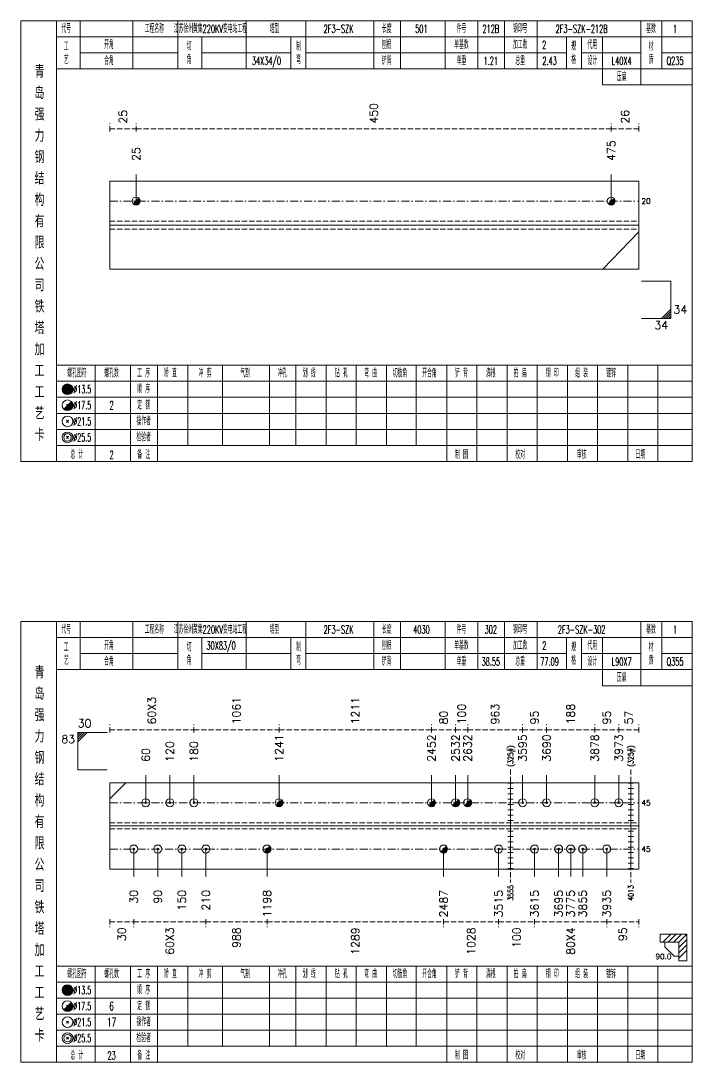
# Model space of a CAD drawing. Extents: x 0 to 4623, y -1159 to 4890.
# Drawn here: x 2491.2 to 2742.6, y 3375 to 3765 of the extents above; entities that cross this region are included whole.
import ezdxf
from ezdxf.enums import TextEntityAlignment as Align

# ---------------------------------------------------------------- set-up
doc = ezdxf.new("R2010")
doc.units = 0
doc.header["$MEASUREMENT"] = 0
doc.linetypes.add('一点画线', pattern=[5.2, 3, -1, 0.2, -1])
doc.linetypes.add('虚线', pattern=[2.75, 2, -0.75])
doc.layers.get('0').update_dxf_attribs({"linetype": 'CONTINUOUS', "lineweight": 25})
for name, color, linetype, lineweight in [('1', 7, 'CONTINUOUS', 25), ('2', 7, 'CONTINUOUS', 25), ('4', 7, 'CONTINUOUS', 25), ('5', 7, 'CONTINUOUS', 25)]:
    doc.layers.add(name, color=color, linetype=linetype, lineweight=lineweight)
doc.styles.get("Standard").update_dxf_attribs({"font": 'simplex.shx', "width": 0.7, "height": 3, "bigfont": 'gbhzfs.shx'})

# ---------------------------------------------------------------- blocks, each defined once
blk = doc.blocks.new('孔21.5')
at = {"layer": '5', "color": 7, "linetype": 'Continuous', "lineweight": 13}
for p, q in [((-0.2, -0.2), (0.2, 0.2)), ((-0.2, 0.2), (0.2, -0.2))]:
    blk.add_line(p, q, dxfattribs=at)
blk.add_circle((0, 0), 1, dxfattribs=at)
blk = doc.blocks.new('孔17.5')
at = {"layer": '5', "color": 7, "linetype": 'Continuous', "lineweight": 13}
for p, q in [((-0.707, -0.707), (0.707, 0.707)), ((-0.2, 0.2), (0.2, -0.2))]:
    blk.add_line(p, q, dxfattribs=at)
blk.add_circle((0, 0), 1, dxfattribs=at)
for radius in [0.9, 0.8, 0.7, 0.6, 0.5, 0.4, 0.3, 0.2, 0.1]:
    blk.add_arc((0, 0), radius, 225, 45, dxfattribs=at)

msp = doc.modelspace()

# ---------------------------------------------------------------- linework, layer by layer
at = {"color": 8, "linetype": '虚线', "lineweight": 9}
for p, q in [((2524.5, 3723.5), (2524.5, 3726.5)), ((2524.5, 3724.5), (2534.385, 3724.5)), ((2534.385, 3723.5), (2534.385, 3726.5)), ((2534.385, 3723.5), (2534.385, 3726.5)), ((2534.385, 3724.5), (2712.319, 3724.5)), ((2712.319, 3723.5), (2712.319, 3726.5)), ((2712.319, 3723.5), (2712.319, 3726.5)), ((2712.319, 3724.5), (2722.6, 3724.5)), ((2722.6, 3723.5), (2722.6, 3726.5)), ((2524.5, 3498.5), (2524.5, 3501.5)), ((2524.5, 3499.5), (2556, 3499.5)), ((2556, 3498.5), (2556, 3501.5)), ((2556, 3498.5), (2556, 3501.5)), ((2556, 3499.5), (2587.889, 3499.5)), ((2587.889, 3498.5), (2587.889, 3501.5)), ((2587.889, 3498.5), (2587.889, 3501.5)), ((2587.889, 3499.5), (2645.031, 3499.5)), ((2645.031, 3498.5), (2645.031, 3501.5)), ((2645.031, 3498.5), (2645.031, 3501.5)), ((2645.031, 3499.5), (2654.031, 3499.5)), ((2654.031, 3498.5), (2654.031, 3501.5)), ((2654.031, 3498.5), (2654.031, 3501.5)), ((2654.031, 3499.5), (2658.531, 3499.5)), ((2658.531, 3498.5), (2658.531, 3501.5)), ((2658.531, 3498.5), (2658.531, 3501.5)), ((2658.531, 3499.5), (2679.1, 3499.5)), ((2679.1, 3498.5), (2679.1, 3501.5)), ((2679.1, 3498.5), (2679.1, 3501.5)), ((2679.1, 3499.5), (2688.1, 3499.5)), ((2688.1, 3498.5), (2688.1, 3501.5)), ((2688.1, 3498.5), (2688.1, 3501.5)), ((2688.1, 3499.5), (2706.1, 3499.5)), ((2706.1, 3498.5), (2706.1, 3501.5)), ((2706.1, 3498.5), (2706.1, 3501.5)), ((2706.1, 3499.5), (2715.1, 3499.5)), ((2715.1, 3498.5), (2715.1, 3501.5)), ((2715.1, 3498.5), (2715.1, 3501.5)), ((2715.1, 3499.5), (2722.6, 3499.5)), ((2722.6, 3498.5), (2722.6, 3501.5)), ((2524.5, 3428.5), (2524.5, 3425.5)), ((2533.5, 3428.5), (2533.5, 3425.5)), ((2533.5, 3428.5), (2533.5, 3425.5)), ((2560.5, 3428.5), (2560.5, 3425.5)), ((2560.5, 3428.5), (2560.5, 3425.5)), ((2583.389, 3428.5), (2583.389, 3425.5)), ((2583.389, 3428.5), (2583.389, 3425.5)), ((2649.531, 3428.5), (2649.531, 3425.5)), ((2649.531, 3428.5), (2649.531, 3425.5)), ((2670.1, 3428.5), (2670.1, 3425.5)), ((2670.1, 3428.5), (2670.1, 3425.5)), ((2683.6, 3428.5), (2683.6, 3425.5)), ((2683.6, 3428.5), (2683.6, 3425.5)), ((2710.6, 3428.5), (2710.6, 3425.5)), ((2710.6, 3428.5), (2710.6, 3425.5)), ((2722.6, 3428.5), (2722.6, 3425.5)), ((2524.5, 3427.5), (2533.5, 3427.5)), ((2533.5, 3427.5), (2560.5, 3427.5)), ((2560.5, 3427.5), (2583.389, 3427.5)), ((2583.389, 3427.5), (2649.531, 3427.5)), ((2649.531, 3427.5), (2670.1, 3427.5)), ((2670.1, 3427.5), (2683.6, 3427.5)), ((2683.6, 3427.5), (2710.6, 3427.5)), ((2710.6, 3427.5), (2722.6, 3427.5))]:
    msp.add_line(p, q, dxfattribs=at)
at = {"color": 7, "linetype": 'Continuous', "lineweight": 18}
for p, q in [((2524.5, 3705), (2524.5, 3672)), ((2524.5, 3705), (2722.6, 3705)), ((2722.6, 3705), (2722.6, 3672)), ((2524.5, 3688.5), (2722.6, 3688.5)), ((2524.5, 3479.667), (2524.5, 3447.333)), ((2524.5, 3479.667), (2722.6, 3479.667)), ((2722.6, 3479.667), (2722.6, 3447.333)), ((2524.5, 3463.5), (2722.6, 3463.5))]:
    msp.add_line(p, q, dxfattribs=at)
at = {"color": 7, "linetype": 'Continuous', "lineweight": 13}
for p, q in [((2534.385, 3697.5), (2534.385, 3707.5)), ((2712.319, 3697.5), (2712.319, 3707.5)), ((2722.6, 3686.025), (2709.156, 3672)), ((2734.6, 3667.5), (2723.6, 3667.5)), ((2734.6, 3667.5), (2734.6, 3653.5)), ((2731.1, 3653.5), (2734.6, 3657)), ((2731.975, 3653.5), (2734.6, 3656.125)), ((2732.85, 3653.5), (2734.6, 3655.25)), ((2733.725, 3653.5), (2734.6, 3654.375)), ((2734.6, 3653.5), (2723.6, 3653.5)), ((2512.5, 3498.5), (2523.5, 3498.5)), ((2512.5, 3484.5), (2512.5, 3498.5)), ((2513.375, 3498.5), (2512.5, 3497.625)), ((2514.25, 3498.5), (2512.5, 3496.75)), ((2515.125, 3498.5), (2512.5, 3495.875)), ((2516, 3498.5), (2512.5, 3495)), ((2512.5, 3484.5), (2523.5, 3484.5)), ((2524.5, 3473.667), (2530.5, 3479.667)), ((2538, 3472.167), (2538, 3482.5)), ((2547, 3472.167), (2547, 3482.5)), ((2556, 3472.167), (2556, 3482.5)), ((2587.889, 3472.167), (2587.889, 3482.5)), ((2645.031, 3472.167), (2645.031, 3482.5)), ((2654.031, 3472.167), (2654.031, 3482.5)), ((2658.531, 3472.167), (2658.531, 3482.5)), ((2679.1, 3472.167), (2679.1, 3482.5)), ((2688.1, 3472.167), (2688.1, 3482.5)), ((2706.1, 3472.167), (2706.1, 3482.5)), ((2715.1, 3472.167), (2715.1, 3482.5)), ((2533.5, 3454.833), (2533.5, 3444.5)), ((2542.5, 3454.833), (2542.5, 3444.5)), ((2551.5, 3454.833), (2551.5, 3444.5)), ((2560.5, 3454.833), (2560.5, 3444.5)), ((2583.389, 3454.833), (2583.389, 3444.5)), ((2649.531, 3454.833), (2649.531, 3444.5)), ((2670.1, 3454.833), (2670.1, 3444.5)), ((2683.6, 3454.833), (2683.6, 3444.5)), ((2692.6, 3454.833), (2692.6, 3444.5)), ((2697.1, 3454.833), (2697.1, 3444.5)), ((2701.6, 3454.833), (2701.6, 3444.5)), ((2710.6, 3454.833), (2710.6, 3444.5))]:
    msp.add_line(p, q, dxfattribs=at)
at = {"color": 3, "linetype": '一点画线', "lineweight": 13}
for p, q in [((2524.5, 3697.5), (2722.6, 3697.5)), ((2524.5, 3472.167), (2722.6, 3472.167)), ((2524.5, 3454.833), (2722.6, 3454.833))]:
    msp.add_line(p, q, dxfattribs=at)
at = {"color": 1, "linetype": '虚线', "lineweight": 18}
for p, q in [((2524.5, 3690), (2722.6, 3690)), ((2524.5, 3687), (2722.6, 3687)), ((2524.5, 3464.667), (2722.6, 3464.667)), ((2524.5, 3462.333), (2722.6, 3462.333))]:
    msp.add_line(p, q, dxfattribs=at)
at = {"layer": '1', "color": 7, "linetype": 'Continuous', "lineweight": 18}
for p, q in [((2524.5, 3672), (2722.6, 3672)), ((2524.5, 3447.333), (2722.6, 3447.333))]:
    msp.add_line(p, q, dxfattribs=at)
at = {"layer": '2', "color": 216, "linetype": '虚线', "lineweight": 13}
for p, q in [((2674.6, 3484.667), (2674.6, 3442.333)), ((2719.6, 3484.667), (2719.6, 3442.333))]:
    msp.add_line(p, q, dxfattribs=at)
at = {"layer": '2', "color": 7, "linetype": 'Continuous', "lineweight": 13}
for p, q in [((2675.6, 3479.5), (2673.6, 3479.5)), ((2674.6, 3463.5), (2674.6, 3479.667)), ((2720.6, 3479.5), (2718.6, 3479.5)), ((2719.6, 3463.5), (2719.6, 3479.667)), ((2675.6, 3477.5), (2673.6, 3477.5)), ((2675.6, 3475.5), (2673.6, 3475.5)), ((2720.6, 3477.5), (2718.6, 3477.5)), ((2720.6, 3475.5), (2718.6, 3475.5)), ((2675.6, 3473.5), (2673.6, 3473.5)), ((2675.6, 3471.5), (2673.6, 3471.5)), ((2720.6, 3473.5), (2718.6, 3473.5)), ((2720.6, 3471.5), (2718.6, 3471.5)), ((2675.6, 3469.5), (2673.6, 3469.5)), ((2675.6, 3467.5), (2673.6, 3467.5)), ((2720.6, 3469.5), (2718.6, 3469.5)), ((2720.6, 3467.5), (2718.6, 3467.5)), ((2675.6, 3465.5), (2673.6, 3465.5)), ((2674.6, 3463.5), (2674.6, 3447.333)), ((2720.6, 3465.5), (2718.6, 3465.5)), ((2719.6, 3463.5), (2719.6, 3447.333)), ((2673.6, 3461.5), (2675.6, 3461.5)), ((2673.6, 3459.5), (2675.6, 3459.5)), ((2718.6, 3461.5), (2720.6, 3461.5)), ((2718.6, 3459.5), (2720.6, 3459.5)), ((2673.6, 3457.5), (2675.6, 3457.5)), ((2673.6, 3455.5), (2675.6, 3455.5)), ((2718.6, 3457.5), (2720.6, 3457.5)), ((2718.6, 3455.5), (2720.6, 3455.5)), ((2673.6, 3453.5), (2675.6, 3453.5)), ((2673.6, 3451.5), (2675.6, 3451.5)), ((2718.6, 3453.5), (2720.6, 3453.5)), ((2718.6, 3451.5), (2720.6, 3451.5)), ((2673.6, 3449.5), (2675.6, 3449.5)), ((2718.6, 3449.5), (2720.6, 3449.5)), ((2673.6, 3447.5), (2675.6, 3447.5)), ((2718.6, 3447.5), (2720.6, 3447.5)), ((2740.6, 3423), (2730.6, 3423)), ((2730.6, 3423), (2730.6, 3420)), ((2731.6, 3420), (2734.6, 3423)), ((2733.6, 3420), (2736.6, 3423)), ((2735.6, 3420), (2738.6, 3423)), ((2737.6, 3420), (2740.6, 3423)), ((2737.6, 3418), (2740.6, 3421)), ((2740.6, 3413), (2740.6, 3423)), ((2730.6, 3420), (2737.6, 3420)), ((2732.35, 3420), (2732.35, 3418.25)), ((2735.85, 3414.75), (2732.35, 3418.25)), ((2737.6, 3420), (2737.6, 3413)), ((2737.6, 3416), (2740.6, 3419)), ((2737.6, 3414), (2740.6, 3417)), ((2735.85, 3414.75), (2737.6, 3414.75)), ((2737.6, 3413), (2740.6, 3413))]:
    msp.add_line(p, q, dxfattribs=at)
at = {"layer": '4', "color": 1, "linetype": 'Continuous', "lineweight": 18}
for p, q in [((2504.5, 3600), (2504.5, 3765)), ((2513.4, 3747), (2513.4, 3765)), ((2533.2, 3747), (2533.2, 3765)), ((2550, 3747), (2550, 3765)), ((2575.6, 3747), (2575.6, 3765)), ((2597.9, 3747), (2597.9, 3765)), ((2623.4, 3747), (2623.4, 3765)), ((2633.4, 3747), (2633.4, 3765)), ((2650.1, 3747), (2650.1, 3765)), ((2662.3, 3747), (2662.3, 3765)), ((2672.3, 3747), (2672.3, 3765)), ((2684.5, 3747), (2684.5, 3765)), ((2723.4, 3741), (2723.4, 3765)), ((2731.2, 3747), (2731.2, 3765)), ((2504.5, 3759), (2742.6, 3759)), ((2559, 3747), (2559, 3759)), ((2592.3, 3747), (2592.3, 3759)), ((2695.6, 3747), (2695.6, 3759)), ((2701.2, 3747), (2701.2, 3759)), ((2709, 3741), (2709, 3759)), ((2513.4, 3753), (2550, 3753)), ((2559, 3753), (2592.3, 3753)), ((2597.9, 3753), (2695.6, 3753)), ((2701.2, 3753), (2723.4, 3753)), ((2731.2, 3753), (2742.6, 3753)), ((2504.5, 3747), (2742.6, 3747)), ((2709, 3741), (2742.6, 3741)), ((2504.5, 3636), (2742.6, 3636)), ((2519, 3600), (2519, 3636)), ((2532.3, 3600), (2532.3, 3636)), ((2542.4, 3600), (2542.4, 3636)), ((2553.8, 3606), (2553.8, 3636)), ((2566.7, 3606), (2566.7, 3636)), ((2584.3, 3606), (2584.3, 3636)), ((2594.2, 3606), (2594.2, 3636)), ((2605.5, 3606), (2605.5, 3636)), ((2616.8, 3606), (2616.8, 3636)), ((2628.1, 3606), (2628.1, 3636)), ((2639.3, 3606), (2639.3, 3636)), ((2650.7, 3606), (2650.7, 3636)), ((2662, 3606), (2662, 3636)), ((2673.3, 3606), (2673.3, 3636)), ((2684.6, 3606), (2684.6, 3636)), ((2695.9, 3606), (2695.9, 3636)), ((2707.2, 3606), (2707.2, 3636)), ((2718.5, 3606), (2718.5, 3636)), ((2729.8, 3606), (2729.8, 3636)), ((2504.5, 3630), (2742.6, 3630)), ((2504.5, 3624), (2742.6, 3624)), ((2504.5, 3618), (2742.6, 3618)), ((2504.5, 3612), (2742.6, 3612)), ((2504.5, 3606), (2742.6, 3606)), ((2650.7, 3600), (2650.7, 3606)), ((2662, 3600), (2662, 3606)), ((2673.3, 3600), (2673.3, 3606)), ((2684.6, 3600), (2684.6, 3606)), ((2695.9, 3600), (2695.9, 3606)), ((2707.2, 3600), (2707.2, 3606)), ((2718.5, 3600), (2718.5, 3606)), ((2729.8, 3600), (2729.8, 3606)), ((2504.5, 3375), (2504.5, 3540)), ((2513.4, 3522), (2513.4, 3540)), ((2533.2, 3522), (2533.2, 3540)), ((2550, 3522), (2550, 3540)), ((2575.6, 3522), (2575.6, 3540)), ((2597.9, 3522), (2597.9, 3540)), ((2623.4, 3522), (2623.4, 3540)), ((2633.4, 3522), (2633.4, 3540)), ((2650.1, 3522), (2650.1, 3540)), ((2662.3, 3522), (2662.3, 3540)), ((2672.3, 3522), (2672.3, 3540)), ((2684.5, 3522), (2684.5, 3540)), ((2723.4, 3516), (2723.4, 3540)), ((2731.2, 3522), (2731.2, 3540)), ((2504.5, 3534), (2742.6, 3534)), ((2559, 3522), (2559, 3534)), ((2592.3, 3522), (2592.3, 3534)), ((2695.6, 3522), (2695.6, 3534)), ((2701.2, 3522), (2701.2, 3534)), ((2709, 3516), (2709, 3534)), ((2513.4, 3528), (2550, 3528)), ((2559, 3528), (2592.3, 3528)), ((2597.9, 3528), (2695.6, 3528)), ((2701.2, 3528), (2723.4, 3528)), ((2731.2, 3528), (2742.6, 3528)), ((2504.5, 3522), (2742.6, 3522)), ((2709, 3516), (2742.6, 3516)), ((2504.5, 3411), (2742.6, 3411)), ((2519, 3375), (2519, 3411)), ((2532.3, 3375), (2532.3, 3411)), ((2542.4, 3375), (2542.4, 3411)), ((2553.8, 3381), (2553.8, 3411)), ((2566.7, 3381), (2566.7, 3411)), ((2584.3, 3381), (2584.3, 3411)), ((2594.2, 3381), (2594.2, 3411)), ((2605.5, 3381), (2605.5, 3411)), ((2616.8, 3381), (2616.8, 3411)), ((2628.1, 3381), (2628.1, 3411)), ((2639.3, 3381), (2639.3, 3411)), ((2650.7, 3381), (2650.7, 3411)), ((2662, 3381), (2662, 3411)), ((2673.3, 3381), (2673.3, 3411)), ((2684.6, 3381), (2684.6, 3411)), ((2695.9, 3381), (2695.9, 3411)), ((2707.2, 3381), (2707.2, 3411)), ((2718.5, 3381), (2718.5, 3411)), ((2729.8, 3381), (2729.8, 3411)), ((2504.5, 3405), (2742.6, 3405)), ((2504.5, 3399), (2742.6, 3399)), ((2504.5, 3393), (2742.6, 3393)), ((2504.5, 3387), (2742.6, 3387)), ((2504.5, 3381), (2742.6, 3381)), ((2650.7, 3375), (2650.7, 3381)), ((2662, 3375), (2662, 3381)), ((2673.3, 3375), (2673.3, 3381)), ((2684.6, 3375), (2684.6, 3381)), ((2695.9, 3375), (2695.9, 3381)), ((2707.2, 3375), (2707.2, 3381)), ((2718.5, 3375), (2718.5, 3381)), ((2729.8, 3375), (2729.8, 3381))]:
    msp.add_line(p, q, dxfattribs=at)
at = {"layer": '4', "color": 7, "linetype": 'Continuous', "lineweight": 13}
for p, q in [((2508.5, 3626.8), (2508.9, 3627.2)), ((2508.9, 3626.8), (2508.5, 3627.2)), ((2507.286, 3619.586), (2510.114, 3622.414)), ((2508.3, 3621.4), (2509.1, 3620.6)), ((2508.3, 3614.6), (2509.1, 3615.4)), ((2508.3, 3615.4), (2509.1, 3614.6)), ((2508.3, 3608.6), (2509.1, 3609.4)), ((2508.3, 3609.4), (2509.1, 3608.6)), ((2508.5, 3401.8), (2508.9, 3402.2)), ((2508.9, 3401.8), (2508.5, 3402.2)), ((2507.286, 3394.586), (2510.114, 3397.414)), ((2508.3, 3396.4), (2509.1, 3395.6)), ((2508.3, 3389.6), (2509.1, 3390.4)), ((2508.3, 3390.4), (2509.1, 3389.6)), ((2508.3, 3383.6), (2509.1, 3384.4)), ((2508.3, 3384.4), (2509.1, 3383.6))]:
    msp.add_line(p, q, dxfattribs=at)
at = {"layer": '4', "color": 1, "linetype": 'Continuous', "lineweight": 18}
for points in [[(2491.2, 3765), (2491.2, 3600), (2742.6, 3600), (2742.6, 3765)], [(2491.2, 3540), (2491.2, 3375), (2742.6, 3375), (2742.6, 3540)]]:
    msp.add_lwpolyline(points, close=True, dxfattribs=at)
at = {"layer": '4', "color": 7, "linetype": 'Continuous', "lineweight": 13}
for centre, radius in [((2508.7, 3627), 2), ((2508.7, 3627), 1.8), ((2508.7, 3627), 1.6), ((2508.7, 3627), 1.4), ((2508.7, 3627), 1.2), ((2508.7, 3627), 1), ((2508.7, 3627), 0.8), ((2508.7, 3627), 0.6), ((2508.7, 3627), 0.4), ((2508.7, 3627), 0.2), ((2508.7, 3621), 2), ((2508.7, 3615), 2), ((2508.7, 3609), 2), ((2508.7, 3609), 1.4), ((2508.7, 3402), 2), ((2508.7, 3402), 1.8), ((2508.7, 3402), 1.6), ((2508.7, 3402), 1.4), ((2508.7, 3402), 1.2), ((2508.7, 3402), 1), ((2508.7, 3402), 0.8), ((2508.7, 3402), 0.6), ((2508.7, 3402), 0.4), ((2508.7, 3402), 0.2), ((2508.7, 3396), 2), ((2508.7, 3390), 2), ((2508.7, 3384), 2), ((2508.7, 3384), 1.4)]:
    msp.add_circle(centre, radius, dxfattribs=at)
for centre, radius in [((2508.7, 3621), 1.8), ((2508.7, 3621), 1.6), ((2508.7, 3621), 1.4), ((2508.7, 3621), 1.2), ((2508.7, 3621), 1), ((2508.7, 3621), 0.8), ((2508.7, 3621), 0.6), ((2508.7, 3621), 0.4), ((2508.7, 3621), 0.2), ((2508.7, 3396), 1.8), ((2508.7, 3396), 1.6), ((2508.7, 3396), 1.4), ((2508.7, 3396), 1.2), ((2508.7, 3396), 1), ((2508.7, 3396), 0.8), ((2508.7, 3396), 0.6), ((2508.7, 3396), 0.4), ((2508.7, 3396), 0.2)]:
    msp.add_arc(centre, radius, 225, 45, dxfattribs=at)

# ---------------------------------------------------------------- block references
at = {"color": 7, "linetype": 'Continuous', "lineweight": 13, "xscale": 1.5, "yscale": 1.5, "zscale": 1.5}
for name, p in [('孔17.5', (2534.385, 3697.5)), ('孔17.5', (2712.319, 3697.5)), ('孔21.5', (2538, 3472.167)), ('孔21.5', (2547, 3472.167)), ('孔21.5', (2556, 3472.167)), ('孔17.5', (2587.889, 3472.167)), ('孔17.5', (2645.031, 3472.167)), ('孔17.5', (2654.031, 3472.167)), ('孔17.5', (2658.531, 3472.167)), ('孔21.5', (2679.1, 3472.167)), ('孔21.5', (2688.1, 3472.167)), ('孔21.5', (2706.1, 3472.167)), ('孔21.5', (2715.1, 3472.167))]:
    msp.add_blockref(name, p, dxfattribs=at)
at = {"layer": '1', "color": 7, "linetype": 'Continuous', "lineweight": 13, "xscale": 1.5, "yscale": 1.5, "zscale": 1.5}
for name, p in [('孔21.5', (2533.5, 3454.833)), ('孔21.5', (2542.5, 3454.833)), ('孔21.5', (2551.5, 3454.833)), ('孔21.5', (2560.5, 3454.833)), ('孔17.5', (2583.389, 3454.833)), ('孔17.5', (2649.531, 3454.833)), ('孔21.5', (2670.1, 3454.833)), ('孔21.5', (2683.6, 3454.833)), ('孔21.5', (2692.6, 3454.833)), ('孔21.5', (2697.1, 3454.833)), ('孔21.5', (2701.6, 3454.833)), ('孔21.5', (2710.6, 3454.833))]:
    msp.add_blockref(name, p, dxfattribs=at)

# ---------------------------------------------------------------- texts
at = {"color": 8, "linetype": 'Continuous', "lineweight": 9}
for s, p in [('450', (2623.352, 3726.5)), ('25', (2529.443, 3726.5)), ('26', (2717.46, 3726.5)), ('60X3', (2540.25, 3501.5)), ('1061', (2571.945, 3501.5)), ('1211', (2616.46, 3501.5)), ('80', (2649.531, 3501.5)), ('100', (2656.281, 3501.5)), ('963', (2668.816, 3501.5)), ('95', (2683.6, 3501.5)), ('188', (2697.1, 3501.5)), ('95', (2710.6, 3501.5)), ('57', (2718.85, 3501.5))]:
    msp.add_text(s, height=3, rotation=90, dxfattribs=at).set_placement(p, align=Align.MIDDLE_LEFT)
at = {"color": 7, "linetype": 'Continuous', "lineweight": 13}
for s, p in [('25', (2534.385, 3712.5)), ('475', (2712.319, 3712.5)), ('120', (2547, 3487.5)), ('180', (2556, 3487.5)), ('1241', (2587.889, 3487.5)), ('2452', (2645.031, 3487.5)), ('2532', (2654.031, 3487.5)), ('2632', (2658.531, 3487.5)), ('3595', (2679.1, 3487.5)), ('3690', (2688.1, 3487.5)), ('3878', (2706.1, 3487.5)), ('3973', (2715.1, 3487.5)), ('60', (2538, 3487.5))]:
    msp.add_text(s, height=3, rotation=90, dxfattribs=at).set_placement(p, align=Align.MIDDLE_LEFT)
for s, p in [('20', (2723.6, 3697.5)), ('45', (2723.6, 3472.167)), ('45', (2723.6, 3454.833))]:
    msp.add_text(s, height=2, dxfattribs=at).set_placement(p, align=Align.MIDDLE_LEFT)
for s, p in [('34', (2735.6, 3654.5)), ('30', (2512.5, 3499.5))]:
    msp.add_text(s, height=3, dxfattribs=at).set_placement(p, align=Align.BOTTOM_LEFT)
for s, p in [('34', (2733.6, 3652.5)), ('83', (2511.5, 3497.5))]:
    msp.add_text(s, height=3, dxfattribs=at).set_placement(p, align=Align.TOP_RIGHT)
at = {"color": 8, "linetype": 'Continuous', "lineweight": 9}
for s, p in [('30', (2529, 3425.5)), ('60X3', (2547, 3425.5)), ('988', (2571.945, 3425.5)), ('1289', (2616.46, 3425.5)), ('1028', (2659.816, 3425.5)), ('100', (2676.85, 3425.5)), ('80X4', (2697.1, 3425.5)), ('95', (2716.6, 3425.5))]:
    msp.add_text(s, height=3, rotation=90, dxfattribs=at).set_placement(p, align=Align.MIDDLE_RIGHT)
at = {"layer": '1', "color": 7, "linetype": 'Continuous', "lineweight": 13}
for s, p in [('30', (2533.5, 3439.5)), ('90', (2542.5, 3439.5)), ('150', (2551.5, 3439.5)), ('210', (2560.5, 3439.5)), ('1198', (2583.389, 3439.5)), ('2487', (2649.531, 3439.5)), ('3515', (2670.1, 3439.5)), ('3615', (2683.6, 3439.5)), ('3695', (2692.6, 3439.5)), ('3775', (2697.1, 3439.5)), ('3855', (2701.6, 3439.5)), ('3935', (2710.6, 3439.5))]:
    msp.add_text(s, height=3, rotation=90, dxfattribs=at).set_placement(p, align=Align.MIDDLE_RIGHT)
at = {"layer": '2', "color": 7, "linetype": 'Continuous', "lineweight": 13, "width": 0.7}
for p in [(2674.6, 3485.667), (2719.6, 3485.667)]:
    msp.add_text('(325#)', height=2, rotation=90, dxfattribs=at).set_placement(p, align=Align.MIDDLE_LEFT)
for s, p in [('3555', (2674.6, 3441.333)), ('4013', (2719.6, 3441.333))]:
    msp.add_text(s, height=2, rotation=90, dxfattribs=at).set_placement(p, align=Align.MIDDLE_RIGHT)
at = {"layer": '2', "color": 7, "linetype": 'Continuous', "lineweight": 13}
msp.add_text('90.0', height=2, dxfattribs=at).set_placement((2734.85, 3413), align=Align.BOTTOM_RIGHT)
at = {"layer": '4', "color": 1, "linetype": 'Continuous', "lineweight": 13}
for s, height, width, p in [('代号', 3, 0.6, (2508.2, 3762)), ('工程名称', 3, 0.6, (2541.2, 3762)), ('江苏徐州黄集220KV变电站工程', 3, 0.6, (2562.2, 3762)), ('塔型', 3, 0.6, (2586.2, 3762)), ('2F3-SZK', 3, 0.6, (2610.2, 3762)), ('长度', 3, 0.6, (2628.2, 3762)), ('501', 3, 0.6, (2641.2, 3762)), ('件号', 3, 0.6, (2656.2, 3762)), ('212B', 3, 0.6, (2667.2, 3762)), ('钢印号', 3, 0.6, (2678.2, 3762)), ('2F3-SZK-212B', 3, 0.6, (2701.2, 3762)), ('基数', 3, 0.6, (2727.2, 3762)), ('1', 3, 0.6, (2736.2, 3762)), ('工', 3, 0.6, (2508.2, 3755.4)), ('开角', 3, 0.6, (2524.2, 3756)), ('切', 3, 0.6, (2554.2, 3755.4)), ('制', 3, 0.6, (2595.2, 3755.4)), ('刨根', 3, 0.6, (2628.2, 3756)), ('单基数', 3, 0.6, (2656.2, 3756)), ('加工数', 3, 0.6, (2678.2, 3756)), ('2', 3, 0.6, (2687.2, 3756)), ('规', 3, 0.6, (2698.2, 3755.4)), ('代用', 3, 0.6, (2705.2, 3756)), ('材', 3, 0.6, (2727.2, 3755.4)), ('艺', 3, 0.6, (2508.2, 3750.4)), ('合角', 3, 0.6, (2524.2, 3750)), ('角', 3, 0.6, (2554.2, 3750.4)), ('34X34/0', 3, 0.6, (2583.2, 3750)), ('弯', 3, 0.6, (2595.2, 3750.4)), ('铲背', 3, 0.6, (2628.2, 3750)), ('总重', 3, 0.6, (2678.2, 3750)), ('格', 3, 0.6, (2698.2, 3750.4)), ('设计', 3, 0.6, (2705.2, 3750)), ('质', 3, 0.6, (2727.2, 3750.4)), ('青', 4.6, 0.8, (2498.2, 3746)), ('单重', 3, 0.6, (2656.2, 3750)), ('1.21', 3, 0.6, (2667.2, 3750)), ('2.43', 3, 0.6, (2689.2, 3750)), ('L40X4', 3, 0.6, (2716.2, 3750)), ('Q235', 3, 0.6, (2736.2, 3750)), ('压扁', 3, 0.6, (2716.2, 3744)), ('岛', 4.6, 0.8, (2498.2, 3738)), ('强', 4.6, 0.8, (2498.2, 3730)), ('力', 4.6, 0.8, (2498.2, 3722)), ('钢', 4.6, 0.8, (2498.2, 3714)), ('结', 4.6, 0.8, (2498.2, 3706)), ('构', 4.6, 0.8, (2498.2, 3698)), ('有', 4.6, 0.8, (2498.2, 3690)), ('限', 4.6, 0.8, (2498.2, 3682)), ('公', 4.6, 0.8, (2498.2, 3674)), ('司', 4.6, 0.8, (2498.2, 3666)), ('铁', 4.6, 0.8, (2498.2, 3658)), ('塔', 4.6, 0.8, (2498.2, 3650)), ('加', 4.6, 0.8, (2498.2, 3642)), ('工', 4.6, 0.8, (2498.2, 3634)), ('螺孔图符', 3, 0.6, (2512.2, 3633)), ('螺孔数', 3, 0.6, (2525.2, 3633)), ('工 序', 3, 0.6, (2537.2, 3633)), ('矫 直', 3, 0.6, (2547.2, 3633)), ('冲 剪', 3, 0.6, (2560.2, 3633)), ('气割', 3, 0.6, (2575.2, 3633)), ('冲孔', 3, 0.6, (2589.2, 3633)), ('划 线', 3, 0.6, (2599.2, 3633)), ('钻 孔', 3, 0.6, (2611.2, 3633)), ('弯 曲', 3, 0.6, (2622.2, 3633)), ('切肢角', 3, 0.6, (2633.2, 3633)), ('开合角', 3, 0.6, (2644.2, 3633)), ('铲 背', 3, 0.6, (2656.2, 3633)), ('清根', 3, 0.6, (2667.2, 3633)), ('拍 扁', 3, 0.6, (2678.2, 3633)), ('钢 印', 3, 0.6, (2690.2, 3633)), ('组 装', 3, 0.6, (2701.2, 3633)), ('镀锌', 3, 0.6, (2712.2, 3633)), ('工', 4.6, 0.8, (2498.2, 3626)), ('%%C13.5', 3, 0.5, (2514.2, 3627)), ('顺 序', 3, 0.6, (2537.2, 3627)), ('艺', 4.6, 0.8, (2498.2, 3618)), ('%%C17.5', 3, 0.5, (2514.2, 3621)), ('2', 3.2, 0.6, (2525.2, 3621)), ('定 额', 3, 0.6, (2537.2, 3621)), ('%%C21.5', 3, 0.5, (2514.2, 3615)), ('操作者', 3, 0.6, (2537.2, 3615)), ('卡', 4.6, 0.8, (2498.2, 3610)), ('%%C25.5', 3, 0.5, (2514.2, 3609)), ('检验者', 3, 0.6, (2537.2, 3609)), ('总 计', 3, 0.6, (2512.2, 3602.5)), ('2', 3, 0.6, (2525.2, 3602.5)), ('备 注', 3, 0.6, (2537.2, 3602.5)), ('制 图', 3, 0.6, (2656.2, 3602.5)), ('校对', 3, 0.6, (2678.2, 3602.5)), ('审核', 3, 0.6, (2701.2, 3602.5)), ('日期', 3, 0.6, (2723.2, 3602.5)), ('代号', 3, 0.6, (2508.2, 3537)), ('工程名称', 3, 0.6, (2541.2, 3537)), ('江苏徐州黄集220KV变电站工程', 3, 0.6, (2562.2, 3537)), ('塔型', 3, 0.6, (2586.2, 3537)), ('2F3-SZK', 3, 0.6, (2610.2, 3537)), ('长度', 3, 0.6, (2628.2, 3537)), ('4030', 3, 0.6, (2641.2, 3537)), ('件号', 3, 0.6, (2656.2, 3537)), ('302', 3, 0.6, (2667.2, 3537)), ('钢印号', 3, 0.6, (2678.2, 3537)), ('2F3-SZK-302', 3, 0.6, (2701.2, 3537)), ('基数', 3, 0.6, (2727.2, 3537)), ('1', 3, 0.6, (2736.2, 3537)), ('工', 3, 0.6, (2508.2, 3530.4)), ('开角', 3, 0.6, (2524.2, 3531)), ('切', 3, 0.6, (2554.2, 3530.4)), ('30X83/0', 3, 0.6, (2566.2, 3531)), ('制', 3, 0.6, (2595.2, 3530.4)), ('刨根', 3, 0.6, (2628.2, 3531)), ('单基数', 3, 0.6, (2656.2, 3531)), ('加工数', 3, 0.6, (2678.2, 3531)), ('2', 3, 0.6, (2687.2, 3531)), ('规', 3, 0.6, (2698.2, 3530.4)), ('代用', 3, 0.6, (2705.2, 3531)), ('材', 3, 0.6, (2727.2, 3530.4)), ('艺', 3, 0.6, (2508.2, 3525.4)), ('合角', 3, 0.6, (2524.2, 3525)), ('角', 3, 0.6, (2554.2, 3525.4)), ('弯', 3, 0.6, (2595.2, 3525.4)), ('铲背', 3, 0.6, (2628.2, 3525)), ('单重', 3, 0.6, (2656.2, 3525)), ('38.55', 3, 0.6, (2667.2, 3525)), ('总重', 3, 0.6, (2678.2, 3525)), ('77.09', 3, 0.6, (2689.2, 3525)), ('格', 3, 0.6, (2698.2, 3525.4)), ('设计', 3, 0.6, (2705.2, 3525)), ('L90X7', 3, 0.6, (2716.2, 3525)), ('质', 3, 0.6, (2727.2, 3525.4)), ('Q355', 3, 0.6, (2736.2, 3525)), ('青', 4.6, 0.8, (2498.2, 3521)), ('压扁', 3, 0.6, (2716.2, 3519)), ('岛', 4.6, 0.8, (2498.2, 3513)), ('强', 4.6, 0.8, (2498.2, 3505)), ('力', 4.6, 0.8, (2498.2, 3497)), ('钢', 4.6, 0.8, (2498.2, 3489)), ('结', 4.6, 0.8, (2498.2, 3481)), ('构', 4.6, 0.8, (2498.2, 3473)), ('有', 4.6, 0.8, (2498.2, 3465)), ('限', 4.6, 0.8, (2498.2, 3457)), ('公', 4.6, 0.8, (2498.2, 3449)), ('司', 4.6, 0.8, (2498.2, 3441)), ('铁', 4.6, 0.8, (2498.2, 3433)), ('塔', 4.6, 0.8, (2498.2, 3425)), ('加', 4.6, 0.8, (2498.2, 3417)), ('工', 4.6, 0.8, (2498.2, 3409)), ('螺孔图符', 3, 0.6, (2512.2, 3408)), ('螺孔数', 3, 0.6, (2525.2, 3408)), ('工 序', 3, 0.6, (2537.2, 3408)), ('矫 直', 3, 0.6, (2547.2, 3408)), ('冲 剪', 3, 0.6, (2560.2, 3408)), ('气割', 3, 0.6, (2575.2, 3408)), ('冲孔', 3, 0.6, (2589.2, 3408)), ('划 线', 3, 0.6, (2599.2, 3408)), ('钻 孔', 3, 0.6, (2611.2, 3408)), ('弯 曲', 3, 0.6, (2622.2, 3408)), ('切肢角', 3, 0.6, (2633.2, 3408)), ('开合角', 3, 0.6, (2644.2, 3408)), ('铲 背', 3, 0.6, (2656.2, 3408)), ('清根', 3, 0.6, (2667.2, 3408)), ('拍 扁', 3, 0.6, (2678.2, 3408)), ('钢 印', 3, 0.6, (2690.2, 3408)), ('组 装', 3, 0.6, (2701.2, 3408)), ('镀锌', 3, 0.6, (2712.2, 3408)), ('工', 4.6, 0.8, (2498.2, 3401)), ('%%C13.5', 3, 0.5, (2514.2, 3402)), ('顺 序', 3, 0.6, (2537.2, 3402)), ('%%C17.5', 3, 0.5, (2514.2, 3396)), ('6', 3.2, 0.6, (2525.2, 3396)), ('定 额', 3, 0.6, (2537.2, 3396)), ('艺', 4.6, 0.8, (2498.2, 3393)), ('%%C21.5', 3, 0.5, (2514.2, 3390)), ('17', 3.2, 0.6, (2525.2, 3390)), ('操作者', 3, 0.6, (2537.2, 3390)), ('卡', 4.6, 0.8, (2498.2, 3385)), ('%%C25.5', 3, 0.5, (2514.2, 3384)), ('检验者', 3, 0.6, (2537.2, 3384)), ('总 计', 3, 0.6, (2512.2, 3377.5)), ('23', 3, 0.6, (2525.2, 3377.5)), ('备 注', 3, 0.6, (2537.2, 3377.5)), ('制 图', 3, 0.6, (2656.2, 3377.5)), ('校对', 3, 0.6, (2678.2, 3377.5)), ('审核', 3, 0.6, (2701.2, 3377.5)), ('日期', 3, 0.6, (2723.2, 3377.5))]:
    msp.add_text(s, height=height, dxfattribs=dict(at, width=width)).set_placement(p, align=Align.MIDDLE_CENTER)

doc.saveas('drawing.dxf')
